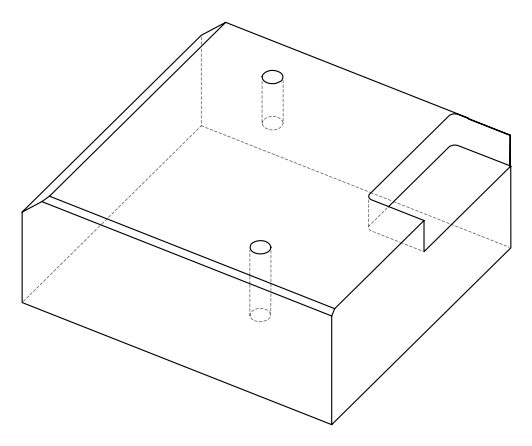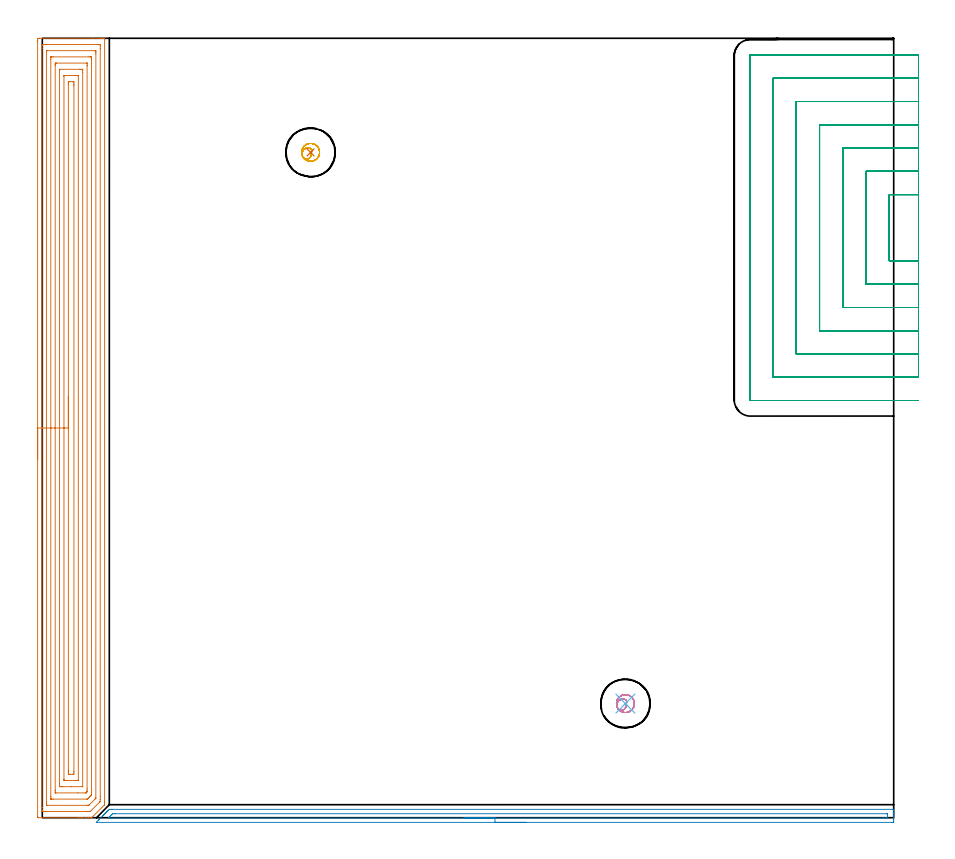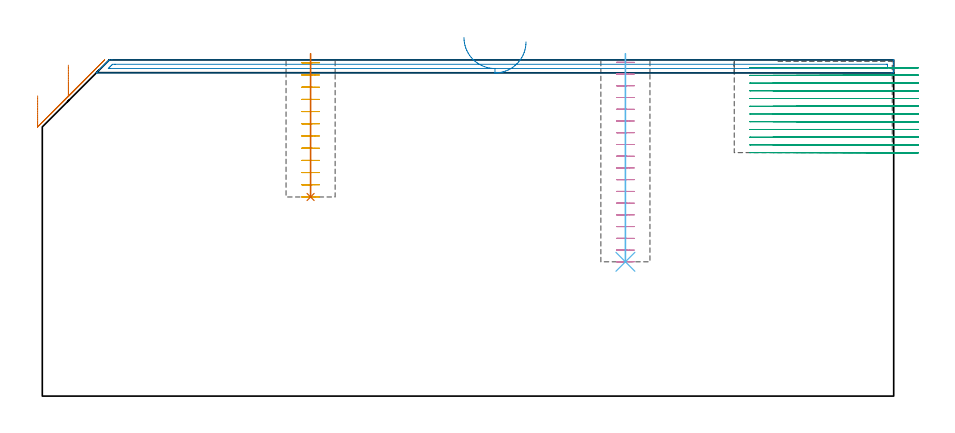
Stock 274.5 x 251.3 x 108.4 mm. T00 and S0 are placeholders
(PLAN: 7 operations, 2 tool changes, 66.7 min)
(1 AREA_MILL | FG_CHAMFER_SURFACE | UGT0205_001 | 16.4 min | 58620 mm3)
(2 AREA_MILL_1 | FG_CHAMFER_SURFACE_1 | UGT0205_001 | 4.25 min | 2247 mm3)
(3 MILL_SLOT | SLOT_PARTIAL_RECTANGULAR | NXT0201_010 | Follow Part, ap 2.5, ae 75% | 42.08 min | 186276 mm3)
(4 MILL_BLIND_HOLE_FROM_SOLID_MATERIAL | STEP1POCKET | NXT0201_010 | Spiral | 2.13 min | 12751 mm3)
(5 MILL_BLIND_HOLE_FROM_SOLID_MATERIAL_1 | STEP1POCKET_1 | NXT0201_010 | Spiral | 1.42 min | 8651 mm3)
(6 BORE_BLIND_HOLE | STEP1POCKET | UGT0332_074 | 0.27 min | 15 mm3)
(7 BORE_BLIND_HOLE_1 | STEP1POCKET_1 | UGT0332_074 | 0.19 min | 8 mm3)
(TOOL UGT0205_001 | Chamfer Mill 20 x 3 x 45 deg. | D20 FL50 Z2)
(TOOL NXT0201_010 | ENDMILL 10mm [2P460-1000-NA 1630] | D10 FL30 Z6)
(TOOL UGT0332_074 | 15.8 mm Rough Boring Bar | D15.8)
(OP 1 AREA_MILL)
G17 G21 G94 G90
T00 M6
G54
G17 G0 G90 X-1.5 Y115.65 S1061 M3
G43 Z118.4 H0
Z96.8
G94 G1 Y115.688 Z95.928 F250.
Y115.802 Z95.064
Y115.991 Z94.212
Y116.253 Z93.38
Y116.587 Z92.574
Y116.99 Z91.8
Y117.458 Z91.064
Y117.99 Z90.372
Y118.579 Z89.729
Y119.222 Z89.14
Y119.914 Z88.609
Y120.65 Z88.14
Y121.424 Z87.737
Y122.23 Z87.403
Y123.062 Z87.141
Y123.914 Z86.952
Y124.778 Z86.838
Y125.65 Z86.8
Y250.362
X-1.499 Y250.685 Z86.801
X-1.494 Y251.249 Z86.804
X-1.492 Y251.292 Z86.806
X-0.932 Y251.3 Z87.365
X16.251 Z104.546
X18.642 Z106.938
X19.312 Z107.612
X19.673 Z107.972
X20.056 Y251.293 Z108.347
X20.097 Y251.29 Z108.388
X20.1 Y251.132 Z108.4
X20.094 Y5.035 Z108.394
X20.088 Y4.271 Z108.388
X20.085 Y4.187 Z108.385
X20.084 Y4.185 Z108.384
X19.977 Y4.075 Z108.275
X16.069 Y0.168 Z104.367
X15.973 Y0.074 Z104.271
X15.906 Y0.01 Z104.203
X15.638 Y0. Z103.938
X14.863 Z103.163
X14.194 Z102.489
X12.969 Z101.266
X12.414 Z100.709
X11.802 Z100.097
X-1.21 Y0.001 Z87.087
X-1.492 Y0.01 Z86.806
X-1.499 Y0.291 Z86.799
Y0.316
X-1.5 Y125.65 Z86.8
X-0.086 Z88.214
Y248.049
X-0.083 Y248.899 Z88.217
X-0.081 Y248.938 Z88.219
X-0.042 Y249.29 Z88.258
X0.45 Y249.298 Z88.75
X0.847 Y249.299 Z89.147
X1.338 Y249.3 Z89.638
X17.753 Y249.299 Z106.053
X18.246 Y249.297 Z106.546
X18.642 Y249.29 Z106.942
X18.68 Y248.899 Z106.98
X18.683 Y248.859 Z106.983
X18.686 Y248.006 Z106.986
Y247.963
X18.679 Y6.866 Z106.979
X18.678 Y5.973 Z106.978
Y5.938
X18.642 Y5.203 Z106.942
X18.584 Y5.138 Z106.884
X18.53 Y5.08 Z106.83
X15.851 Y2.401 Z104.151
X15.461 Y2.022 Z103.761
X15.083 Y2.01 Z103.383
X14.591 Y2.002 Z102.891
X14.194 Y2.001 Z102.494
X13.703 Y2. Z102.003
X0.847 Y2.001 Z89.147
X0.354 Y2.003 Z88.654
X-0.042 Y2.01 Z88.258
X-0.081 Y2.401 Z88.219
X-0.083 Y2.442 Z88.217
X-0.086 Y3.294 Z88.214
Y3.337
Y125.65
X1.328 Z89.628
X1.329 Y247.113 Z89.629
Y247.215
X1.332 Y247.266 Z89.632
X1.335 Y247.284 Z89.635
X1.365 Y247.29 Z89.665
X1.552 Y247.299 Z89.852
X16.863 Y247.3 Z105.163
X17.049 Y247.299 Z105.349
X17.173 Y247.295 Z105.473
X17.265 Y247.289 Z105.565
X17.267 Y247.249 Z105.567
X17.27 Y247.113 Z105.57
X17.271 Y246.703 Z105.571
Y246.22
X17.264 Y6.463 Z105.564
X17.262 Y6.341 Z105.562
X17.258 Y6.283 Z105.558
X17.23 Y6.241 Z105.53
X16.974 Y5.973 Z105.274
X15.135 Y4.135 Z103.435
X15.083 Y4.087 Z103.383
X14.993 Y4.01 Z103.293
X14.907 Y4.005 Z103.207
X14.732 Y4.002 Z103.032
X14.38 Y4. Z102.68
X1.737 Z90.037
X1.551 Y4.001 Z89.851
X1.427 Y4.005 Z89.727
X1.335 Y4.011 Z89.635
X1.332 Y4.051 Z89.632
X1.33 Y4.187 Z89.63
X1.329 Y4.597 Z89.629
X1.328 Y5.08 Z89.628
Y125.65
X2.743 Z91.043
Y244.434
X2.745 Y245.208 Z91.045
X2.747 Y245.261 Z91.047
X2.749 Y245.283 Z91.049
X2.763 Y245.29 Z91.063
X2.869 Y245.294 Z91.169
X3.085 Y245.298 Z91.385
X3.517 Y245.3 Z91.817
X15.083 Z103.383
X15.525 Y245.298 Z103.825
X15.733 Y245.295 Z104.033
X15.836 Y245.29 Z104.136
X15.851 Y245.286 Z104.151
X15.853 Y245.27 Z104.153
X15.855 Y245.231 Z104.155
X15.857 Y244.55 Z104.157
Y244.434
X15.85 Y7.883 Z104.15
X15.849 Y7.76 Z104.149
X15.844 Y7.375 Z104.144
X15.832 Y7.292 Z104.132
X15.781 Y7.237 Z104.081
X15.695 Y7.146 Z103.995
X15.418 Y6.866 Z103.718
X15.251 Y6.699 Z103.551
X15.083 Y6.532 Z103.383
X14.803 Y6.255 Z103.103
X14.598 Y6.055 Z102.898
X14.563 Y6.023 Z102.863
X14.517 Y6.01 Z102.817
X14.167 Y6. Z102.467
X3.517 Z91.817
X3.075 Y6.002 Z91.375
X2.867 Y6.005 Z91.167
X2.764 Y6.01 Z91.064
X2.749 Y6.014 Z91.049
X2.747 Y6.03 Z91.047
X2.745 Y6.068 Z91.045
X2.743 Y6.75 Z91.043
Y6.866
Y125.65
X4.157 Z92.457
X4.158 Y242.647 Z92.458
X4.159 Y242.895 Z92.459
X4.164 Y243.148 Z92.464
X4.169 Y243.29 Z92.469
X4.244 Y243.293 Z92.544
X4.406 Y243.297 Z92.706
X4.646 Y243.3 Z92.946
X14.194 Y243.299 Z102.494
X14.436 Y243.298 Z102.736
X14.44 Y243.293 Z102.74
X14.441 Y243.292 Z102.741
X14.443 Y242.647 Z102.743
Y242.397
X14.437 Y9.302 Z102.737
X14.434 Y8.653 Z102.734
X14.43 Y8.415 Z102.73
X14.427 Y8.337 Z102.727
X14.377 Y8.284 Z102.677
X14.194 Y8.095 Z102.494
X14.125 Y8.031 Z102.425
X14.101 Y8.011 Z102.401
X14.073 Y8.008 Z102.373
X13.952 Y8.002 Z102.252
X11.524 Y8. Z99.824
X4.406 Y8.001 Z92.706
X4.164 Y8.002 Z92.464
X4.16 Y8.007 Z92.46
X4.158 Y8.008 Z92.458
X4.157 Y8.653 Z92.457
Y8.903
Y125.65
X5.571 Z93.871
Y240.861
X5.573 Y241.17 Z93.873
X5.575 Y241.246 Z93.875
X5.578 Y241.282 Z93.878
X5.582 Y241.29 Z93.882
X5.603 Y241.293 Z93.903
X5.75 Y241.299 Z94.05
X11.977 Y241.3 Z100.277
X12.414 Y241.299 Z100.714
X12.87 Y241.297 Z101.17
X13.001 Y241.29 Z101.301
X13.022 Y241.282 Z101.322
X13.024 Y241.238 Z101.324
X13.027 Y241.139 Z101.327
X13.028 Y240.861 Z101.328
X13.029 Y240.244 Z101.329
X13.022 Y10.133 Z101.322
X13.021 Y10.057 Z101.321
X13.018 Y10.02 Z101.318
X13.016 Y10.01 Z101.316
X12.997 Y10.008 Z101.297
X12.85 Y10.002 Z101.15
X9.292 Y10. Z97.592
X6.623 Z94.923
X6.186 Y10.001 Z94.486
X5.73 Y10.003 Z94.03
X5.599 Y10.01 Z93.899
X5.578 Y10.018 Z93.878
X5.576 Y10.062 Z93.876
X5.573 Y10.161 Z93.873
X5.572 Y10.439 Z93.872
X5.571 Y11.056 Z93.871
Y125.65
X6.985 Z95.285
X6.986 Y239.075 Z95.286
X6.987 Y239.164 Z95.287
X6.992 Y239.255 Z95.292
X6.997 Y239.291 Z95.297
X7.02 Y239.294 Z95.32
X7.076 Y239.297 Z95.376
X7.741 Y239.3 Z96.041
X10.635 Z98.935
X11.301 Y239.299 Z99.601
X11.524 Y239.293 Z99.824
X11.593 Y239.29 Z99.893
X11.607 Y239.164 Z99.907
X11.612 Y239.075 Z99.912
X11.614 Y238.985 Z99.914
X11.608 Y12.225 Z99.908
Y12.141
X11.605 Y12.057 Z99.905
X11.601 Y12.01 Z99.901
X11.58 Y12.006 Z99.88
X11.524 Y12.003 Z99.824
X10.859 Y12. Z99.159
X7.965 Z96.265
X7.299 Y12.001 Z95.599
X7.076 Y12.007 Z95.376
X7.007 Y12.01 Z95.307
X6.992 Y12.136 Z95.292
X6.988 Y12.225 Z95.288
X6.986 Y12.315 Z95.286
X6.985 Y125.65 Z95.285
X8.4 Z96.7
Y236.396
X8.401 Y236.851 Z96.701
X8.407 Y237.289 Z96.707
X8.844 Y237.3 Z97.144
X9.734 Z98.034
X10.193 Y237.289 Z98.493
X10.199 Y236.833 Z98.499
X10.2 Y236.396 Z98.5
Y235.939
X10.194 Y14.904 Z98.494
X10.193 Y14.455 Z98.493
X10.187 Y14.011 Z98.487
X9.756 Y14. Z98.056
X8.866 Z97.166
X8.855 Z97.155
X8.407 Y14.011 Z96.707
X8.401 Y14.467 Z96.701
X8.4 Y14.904 Z96.7
Y15.362
Y125.65
Y126.522 Z96.738
Y127.386 Z96.851
Y128.238 Z97.04
Y129.07 Z97.303
Y129.876 Z97.636
Y130.65 Z98.039
Y131.386 Z98.508
Y132.078 Z99.039
Y132.721 Z99.628
Y133.31 Z100.272
Y133.842 Z100.964
Y134.31 Z101.7
Y134.713 Z102.473
Y135.047 Z103.279
Y135.309 Z104.111
Y135.498 Z104.963
Y135.612 Z105.828
Y135.65 Z106.7
G0 Z118.4
M5
M2
(OP 2 AREA_MILL_1)
G17 G21 G94 G90
T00 M6
G54
G17 G0 G90 X155.95 Y-1.5 S1061 M3
G43 Z118.4 H0
Z114.2
G94 G1 X155.912 Z113.329 F250.
X155.798 Z112.464
X155.609 Z111.612
X155.347 Z110.78
X155.013 Z109.974
X154.61 Z109.2
X154.142 Z108.464
X153.611 Z107.772
X153.021 Z107.129
X152.378 Z106.54
X151.686 Z106.009
X150.95 Z105.54
X150.176 Z105.137
X149.37 Z104.803
X148.538 Z104.541
X147.687 Z104.352
X146.822 Z104.238
X145.95 Z104.2
X17.549 Y-1.499 Z104.201
X17.419 Y-1.495 Z104.204
X17.408 Y-1.492 Z104.206
X18.133 Y-0.767 Z104.933
X18.333 Y-0.566 Z105.132
X18.441 Y-0.458 Z105.239
X19.332 Y0.433 Z106.131
X19.497 Y0.6 Z106.295
X19.659 Y0.76 Z106.458
X19.778 Y0.879 Z106.577
X19.935 Y1.037 Z106.732
X20.088 Y1.189 Z106.887
X20.224 Y1.325 Z107.023
X20.372 Y1.474 Z107.17
X20.517 Y1.618 Z107.316
X20.67 Y1.771 Z107.469
X20.809 Y1.911 Z107.607
X20.946 Y2.047 Z107.744
X21.116 Y2.217 Z107.914
X21.247 Y2.349 Z108.045
X21.561 Y2.659 Z108.359
X21.599 Y2.693 Z108.393
X22.453 Y2.7 Z108.4
X274.351
X274.49 Y2.697 Z108.388
X274.497 Y2.585 Z108.277
X274.5 Y2.466 Z108.165
Y1.765 Z107.465
Y1.183 Z106.883
Y0.6 Z106.296
Y0.308 Z106.005
Y-0.274 Z105.422
Y-0.566 Z105.131
X274.495 Y-1.149 Z104.546
X274.49 Y-1.492 Z104.204
X274.26 Y-1.496 Z104.201
X273.905 Y-1.5 Z104.2
X145.95
Y-0.086 Z105.614
X21.955 Y-0.085 Z105.615
X21.561 Y-0.084 Z105.616
X21.364 Y-0.081 Z105.619
X21.284 Y-0.077 Z105.623
X21.319 Y-0.037 Z105.663
X21.371 Y0.018 Z105.718
X21.561 Y0.212 Z105.912
X21.757 Y0.408 Z106.108
X21.95 Y0.6 Z106.3
X22.2 Y0.848 Z106.548
X22.453 Y1.096 Z106.796
X22.651 Y1.28 Z106.98
X23.345 Y1.284 Z106.984
X23.538 Y1.285 Z106.985
X272.122
X272.316 Y1.284 Z106.984
X272.459 Y1.28 Z106.98
X272.487 Y1.279 Z106.979
X272.492 Y1.261 Z106.961
X272.496 Y1.237 Z106.937
X272.499 Y1.104 Z106.804
Y0.106 Z105.806
X272.495 Y0.007 Z105.707
X272.49 Y-0.058 Z105.642
X272.485 Y-0.079 Z105.621
X272.471 Y-0.08 Z105.62
X272.122 Y-0.084 Z105.616
X271.929 Y-0.085 Z105.615
X271.23 Y-0.086 Z105.614
X145.95
X145.079 Z105.652
X144.214 Z105.766
X143.362 Z105.955
X142.53 Z106.217
X141.724 Z106.551
X140.95 Z106.954
X140.214 Z107.423
X139.522 Z107.954
X138.879 Z108.543
X138.29 Z109.186
X137.759 Z109.879
X137.29 Z110.614
X136.887 Z111.388
X136.553 Z112.194
X136.291 Z113.026
X136.102 Z113.878
X135.988 Z114.743
X135.95 Z115.614
G0 Z118.4
M5
M2
(OP 3 MILL_SLOT)
G17 G21 G94 G90
T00 M6
G54
G17 G0 G90 X282.5 Y200.9 S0 M3
G43 Z118.4 H1
Z105.908
G94 G1 X279.5 F250.
X273.1 F500.
Y179.5
X279.5
X282.5 F250.
Y208.4
X279.5
X265.6 F500.
Y172.
X279.5
X282.5 F250.
Y215.9
X279.5
X258.1 F500.
Y164.5
X279.5
X282.5 F250.
Y223.4
X279.5
X250.6 F500.
Y157.
X279.5
X282.5 F250.
Y230.9
X279.5
X243.1 F500.
Y149.5
X279.5
X282.5 F250.
Y238.4
X279.5
X235.6 F500.
Y142.
X279.5
X282.5 F250.
Y245.9
X279.5
X228.3 F500.
G3 X228.1 Y245.7 R0.2
G1 Y134.7
G3 X228.3 Y134.5 R0.2
G1 X279.5
X282.5 F250.
G0 Y200.9 Z103.417
G1 X279.5
X273.1 F500.
Y179.5
X279.5
X282.5 F250.
Y208.4
X279.5
X265.6 F500.
Y172.
X279.5
X282.5 F250.
Y215.9
X279.5
X258.1 F500.
Y164.5
X279.5
X282.5 F250.
Y223.4
X279.5
X250.6 F500.
Y157.
X279.5
X282.5 F250.
Y230.9
X279.5
X243.1 F500.
Y149.5
X279.5
X282.5 F250.
Y238.4
X279.5
X235.6 F500.
Y142.
X279.5
X282.5 F250.
Y245.9
X279.5
X228.3 F500.
G3 X228.1 Y245.7 R0.2
G1 Y134.7
G3 X228.3 Y134.5 R0.2
G1 X279.5
X282.5 F250.
G0 Y200.9 Z100.925
G1 X279.5
X273.1 F500.
Y179.5
X279.5
X282.5 F250.
Y208.4
X279.5
X265.6 F500.
Y172.
X279.5
X282.5 F250.
Y215.9
X279.5
X258.1 F500.
Y164.5
X279.5
X282.5 F250.
Y223.4
X279.5
X250.6 F500.
Y157.
X279.5
X282.5 F250.
Y230.9
X279.5
X243.1 F500.
Y149.5
X279.5
X282.5 F250.
Y238.4
X279.5
X235.6 F500.
Y142.
X279.5
X282.5 F250.
Y245.9
X279.5
X228.3 F500.
G3 X228.1 Y245.7 R0.2
G1 Y134.7
G3 X228.3 Y134.5 R0.2
G1 X279.5
X282.5 F250.
G0 Y200.9 Z98.433
G1 X279.5
X273.1 F500.
Y179.5
X279.5
X282.5 F250.
Y208.4
X279.5
X265.6 F500.
Y172.
X279.5
X282.5 F250.
Y215.9
X279.5
X258.1 F500.
Y164.5
X279.5
X282.5 F250.
Y223.4
X279.5
X250.6 F500.
Y157.
X279.5
X282.5 F250.
Y230.9
X279.5
X243.1 F500.
Y149.5
X279.5
X282.5 F250.
Y238.4
X279.5
X235.6 F500.
Y142.
X279.5
X282.5 F250.
Y245.9
X279.5
X228.3 F500.
G3 X228.1 Y245.7 R0.2
G1 Y134.7
G3 X228.3 Y134.5 R0.2
G1 X279.5
X282.5 F250.
G0 Y200.9 Z95.942
G1 X279.5
X273.1 F500.
Y179.5
X279.5
X282.5 F250.
Y208.4
X279.5
X265.6 F500.
Y172.
X279.5
X282.5 F250.
Y215.9
X279.5
X258.1 F500.
Y164.5
X279.5
X282.5 F250.
Y223.4
X279.5
X250.6 F500.
Y157.
X279.5
X282.5 F250.
Y230.9
X279.5
X243.1 F500.
Y149.5
X279.5
X282.5 F250.
Y238.4
X279.5
X235.6 F500.
Y142.
X279.5
X282.5 F250.
Y245.9
X279.5
X228.3 F500.
G3 X228.1 Y245.7 R0.2
G1 Y134.7
G3 X228.3 Y134.5 R0.2
G1 X279.5
X282.5 F250.
G0 Y200.9 Z93.45
G1 X279.5
X273.1 F500.
Y179.5
X279.5
X282.5 F250.
Y208.4
X279.5
X265.6 F500.
Y172.
X279.5
X282.5 F250.
Y215.9
X279.5
X258.1 F500.
Y164.5
X279.5
X282.5 F250.
Y223.4
X279.5
X250.6 F500.
Y157.
X279.5
X282.5 F250.
Y230.9
X279.5
X243.1 F500.
Y149.5
X279.5
X282.5 F250.
Y238.4
X279.5
X235.6 F500.
Y142.
X279.5
X282.5 F250.
Y245.9
X279.5
X228.3 F500.
G3 X228.1 Y245.7 R0.2
G1 Y134.7
G3 X228.3 Y134.5 R0.2
G1 X279.5
X282.5 F250.
G0 Y200.9 Z90.958
G1 X279.5
X273.1 F500.
Y179.5
X279.5
X282.5 F250.
Y208.4
X279.5
X265.6 F500.
Y172.
X279.5
X282.5 F250.
Y215.9
X279.5
X258.1 F500.
Y164.5
X279.5
X282.5 F250.
Y223.4
X279.5
X250.6 F500.
Y157.
X279.5
X282.5 F250.
Y230.9
X279.5
X243.1 F500.
Y149.5
X279.5
X282.5 F250.
Y238.4
X279.5
X235.6 F500.
Y142.
X279.5
X282.5 F250.
Y245.9
X279.5
X228.3 F500.
G3 X228.1 Y245.7 R0.2
G1 Y134.7
G3 X228.3 Y134.5 R0.2
G1 X279.5
X282.5 F250.
G0 Y200.9 Z88.467
G1 X279.5
X273.1 F500.
Y179.5
X279.5
X282.5 F250.
Y208.4
X279.5
X265.6 F500.
Y172.
X279.5
X282.5 F250.
Y215.9
X279.5
X258.1 F500.
Y164.5
X279.5
X282.5 F250.
Y223.4
X279.5
X250.6 F500.
Y157.
X279.5
X282.5 F250.
Y230.9
X279.5
X243.1 F500.
Y149.5
X279.5
X282.5 F250.
Y238.4
X279.5
X235.6 F500.
Y142.
X279.5
X282.5 F250.
Y245.9
X279.5
X228.3 F500.
G3 X228.1 Y245.7 R0.2
G1 Y134.7
G3 X228.3 Y134.5 R0.2
G1 X279.5
X282.5 F250.
G0 Y200.9 Z85.975
G1 X279.5
X273.1 F500.
Y179.5
X279.5
X282.5 F250.
Y208.4
X279.5
X265.6 F500.
Y172.
X279.5
X282.5 F250.
Y215.9
X279.5
X258.1 F500.
Y164.5
X279.5
X282.5 F250.
Y223.4
X279.5
X250.6 F500.
Y157.
X279.5
X282.5 F250.
Y230.9
X279.5
X243.1 F500.
Y149.5
X279.5
X282.5 F250.
Y238.4
X279.5
X235.6 F500.
Y142.
X279.5
X282.5 F250.
Y245.9
X279.5
X228.3 F500.
G3 X228.1 Y245.7 R0.2
G1 Y134.7
G3 X228.3 Y134.5 R0.2
G1 X279.5
X282.5 F250.
G0 Y200.9 Z83.483
G1 X279.5
X273.1 F500.
Y179.5
X279.5
X282.5 F250.
Y208.4
X279.5
X265.6 F500.
Y172.
X279.5
X282.5 F250.
Y215.9
X279.5
X258.1 F500.
Y164.5
X279.5
X282.5 F250.
Y223.4
X279.5
X250.6 F500.
Y157.
X279.5
X282.5 F250.
Y230.9
X279.5
X243.1 F500.
Y149.5
X279.5
X282.5 F250.
Y238.4
X279.5
X235.6 F500.
Y142.
X279.5
X282.5 F250.
Y245.9
X279.5
X228.3 F500.
G3 X228.1 Y245.7 R0.2
G1 Y134.7
G3 X228.3 Y134.5 R0.2
G1 X279.5
X282.5 F250.
G0 Y200.9 Z80.992
G1 X279.5
X273.1 F500.
Y179.5
X279.5
X282.5 F250.
Y208.4
X279.5
X265.6 F500.
Y172.
X279.5
X282.5 F250.
Y215.9
X279.5
X258.1 F500.
Y164.5
X279.5
X282.5 F250.
Y223.4
X279.5
X250.6 F500.
Y157.
X279.5
X282.5 F250.
Y230.9
X279.5
X243.1 F500.
Y149.5
X279.5
X282.5 F250.
Y238.4
X279.5
X235.6 F500.
Y142.
X279.5
X282.5 F250.
Y245.9
X279.5
X228.3 F500.
G3 X228.1 Y245.7 R0.2
G1 Y134.7
G3 X228.3 Y134.5 R0.2
G1 X279.5
X282.5 F250.
G0 Y200.9 Z78.5
G1 X279.5
X273.1 F500.
Y179.5
X279.5
X282.5 F250.
Y208.4
X279.5
X265.6 F500.
Y172.
X279.5
X282.5 F250.
Y215.9
X279.5
X258.1 F500.
Y164.5
X279.5
X282.5 F250.
Y223.4
X279.5
X250.6 F500.
Y157.
X279.5
X282.5 F250.
Y230.9
X279.5
X243.1 F500.
Y149.5
X279.5
X282.5 F250.
Y238.4
X279.5
X235.6 F500.
Y142.
X279.5
X282.5 F250.
Y245.9
X279.5
X228.3 F500.
G3 X228.1 Y245.7 R0.2
G1 Y134.7
G3 X228.3 Y134.5 R0.2
G1 X279.5
X282.5 F250.
G0 Z118.4
M5
M2
(OP 4 MILL_BLIND_HOLE_FROM_SOLID_MATERIAL)
G17 G21 G94 G90
T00 M6
G54
G17 G0 G90 X188. Y36.8 S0 M3
G43 Z118.4 H1
Z107.617
G94 G3 X188.456 Y37.388 R0.471 F250.
X187.639 Y38.204 R1.134
X185.627 Y37.516 R1.941
X185.459 Y35.403 R1.928
X189.397 Y34.259 R2.9
X185.459 Y35.403 R-2.9
X187.428 Y34.831 R1.45
X188. Y36.8 R1.45
G0 Z103.833
G3 X188.456 Y37.388 R0.471
X187.639 Y38.204 R1.134
X185.627 Y37.516 R1.941
X185.459 Y35.403 R1.928
X189.397 Y34.259 R2.9
X185.459 Y35.403 R-2.9
X187.428 Y34.831 R1.45
X188. Y36.8 R1.45
G0 Z100.05
G3 X188.456 Y37.388 R0.471
X187.639 Y38.204 R1.134
X185.627 Y37.516 R1.941
X185.459 Y35.403 R1.928
X189.397 Y34.259 R2.9
X185.459 Y35.403 R-2.9
X187.428 Y34.831 R1.45
X188. Y36.8 R1.45
G0 Z96.267
G3 X188.456 Y37.388 R0.471
X187.639 Y38.204 R1.134
X185.627 Y37.516 R1.941
X185.459 Y35.403 R1.928
X189.397 Y34.259 R2.9
X185.459 Y35.403 R-2.9
X187.428 Y34.831 R1.45
X188. Y36.8 R1.45
G0 Z92.483
G3 X188.456 Y37.388 R0.471
X187.639 Y38.204 R1.134
X185.627 Y37.516 R1.941
X185.459 Y35.403 R1.928
X189.397 Y34.259 R2.9
X185.459 Y35.403 R-2.9
X187.428 Y34.831 R1.45
X188. Y36.8 R1.45
G0 Z88.7
G3 X188.456 Y37.388 R0.471
X187.639 Y38.204 R1.134
X185.627 Y37.516 R1.941
X185.459 Y35.403 R1.928
X189.397 Y34.259 R2.9
X185.459 Y35.403 R-2.9
X187.428 Y34.831 R1.45
X188. Y36.8 R1.45
G0 Z84.917
G3 X188.456 Y37.388 R0.471
X187.639 Y38.204 R1.134
X185.627 Y37.516 R1.941
X185.459 Y35.403 R1.928
X189.397 Y34.259 R2.9
X185.459 Y35.403 R-2.9
X187.428 Y34.831 R1.45
X188. Y36.8 R1.45
G0 Z81.133
G3 X188.456 Y37.388 R0.471
X187.639 Y38.204 R1.134
X185.627 Y37.516 R1.941
X185.459 Y35.403 R1.928
X189.397 Y34.259 R2.9
X185.459 Y35.403 R-2.9
X187.428 Y34.831 R1.45
X188. Y36.8 R1.45
G0 Z77.35
G3 X188.456 Y37.388 R0.471
X187.639 Y38.204 R1.134
X185.627 Y37.516 R1.941
X185.459 Y35.403 R1.928
X189.397 Y34.259 R2.9
X185.459 Y35.403 R-2.9
X187.428 Y34.831 R1.45
X188. Y36.8 R1.45
G0 Z73.567
G3 X188.456 Y37.388 R0.471
X187.639 Y38.204 R1.134
X185.627 Y37.516 R1.941
X185.459 Y35.403 R1.928
X189.397 Y34.259 R2.9
X185.459 Y35.403 R-2.9
X187.428 Y34.831 R1.45
X188. Y36.8 R1.45
G0 Z69.783
G3 X188.456 Y37.388 R0.471
X187.639 Y38.204 R1.134
X185.627 Y37.516 R1.941
X185.459 Y35.403 R1.928
X189.397 Y34.259 R2.9
X185.459 Y35.403 R-2.9
X187.428 Y34.831 R1.45
X188. Y36.8 R1.45
G0 Z66.
G3 X188.456 Y37.388 R0.471
X187.639 Y38.204 R1.134
X185.627 Y37.516 R1.941
X185.459 Y35.403 R1.928
X189.397 Y34.259 R2.9
X185.459 Y35.403 R-2.9
X187.428 Y34.831 R1.45
X188. Y36.8 R1.45
G0 Z62.217
G3 X188.456 Y37.388 R0.471
X187.639 Y38.204 R1.134
X185.627 Y37.516 R1.941
X185.459 Y35.403 R1.928
X189.397 Y34.259 R2.9
X185.459 Y35.403 R-2.9
X187.428 Y34.831 R1.45
X188. Y36.8 R1.45
G0 Z58.433
G3 X188.456 Y37.388 R0.471
X187.639 Y38.204 R1.134
X185.627 Y37.516 R1.941
X185.459 Y35.403 R1.928
X189.397 Y34.259 R2.9
X185.459 Y35.403 R-2.9
X187.428 Y34.831 R1.45
X188. Y36.8 R1.45
G0 Z54.65
G3 X188.456 Y37.388 R0.471
X187.639 Y38.204 R1.134
X185.627 Y37.516 R1.941
X185.459 Y35.403 R1.928
X189.397 Y34.259 R2.9
X185.459 Y35.403 R-2.9
X187.428 Y34.831 R1.45
X188. Y36.8 R1.45
G0 Z50.867
G3 X188.456 Y37.388 R0.471
X187.639 Y38.204 R1.134
X185.627 Y37.516 R1.941
X185.459 Y35.403 R1.928
X189.397 Y34.259 R2.9
X185.459 Y35.403 R-2.9
X187.428 Y34.831 R1.45
X188. Y36.8 R1.45
G0 Z47.083
G3 X188.456 Y37.388 R0.471
X187.639 Y38.204 R1.134
X185.627 Y37.516 R1.941
X185.459 Y35.403 R1.928
X189.397 Y34.259 R2.9
X185.459 Y35.403 R-2.9
X187.428 Y34.831 R1.45
X188. Y36.8 R1.45
G0 Z43.3
G3 X188.456 Y37.388 R0.471
X187.639 Y38.204 R1.134
X185.627 Y37.516 R1.941
X185.459 Y35.403 R1.928
X189.397 Y34.259 R2.9
X185.459 Y35.403 R-2.9
X187.428 Y34.831 R1.45
X188. Y36.8 R1.45
G0 Z118.4
M5
M2
(OP 5 MILL_BLIND_HOLE_FROM_SOLID_MATERIAL_1)
G17 G21 G94 G90
T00 M6
G54
G17 G0 G90 X86.5 Y214.5 S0 M3
G43 Z118.4 H1
Z107.467
G94 G3 X86.956 Y215.088 R0.471 F250.
X86.139 Y215.904 R1.134
X84.127 Y215.216 R1.941
X83.959 Y213.103 R1.928
X87.897 Y211.959 R2.9
X83.959 Y213.103 R-2.9
X85.928 Y212.531 R1.45
X86.5 Y214.5 R1.45
G0 Z103.533
G3 X86.956 Y215.088 R0.471
X86.139 Y215.904 R1.134
X84.127 Y215.216 R1.941
X83.959 Y213.103 R1.928
X87.897 Y211.959 R2.9
X83.959 Y213.103 R-2.9
X85.928 Y212.531 R1.45
X86.5 Y214.5 R1.45
G0 Z99.6
G3 X86.956 Y215.088 R0.471
X86.139 Y215.904 R1.134
X84.127 Y215.216 R1.941
X83.959 Y213.103 R1.928
X87.897 Y211.959 R2.9
X83.959 Y213.103 R-2.9
X85.928 Y212.531 R1.45
X86.5 Y214.5 R1.45
G0 Z95.667
G3 X86.956 Y215.088 R0.471
X86.139 Y215.904 R1.134
X84.127 Y215.216 R1.941
X83.959 Y213.103 R1.928
X87.897 Y211.959 R2.9
X83.959 Y213.103 R-2.9
X85.928 Y212.531 R1.45
X86.5 Y214.5 R1.45
G0 Z91.733
G3 X86.956 Y215.088 R0.471
X86.139 Y215.904 R1.134
X84.127 Y215.216 R1.941
X83.959 Y213.103 R1.928
X87.897 Y211.959 R2.9
X83.959 Y213.103 R-2.9
X85.928 Y212.531 R1.45
X86.5 Y214.5 R1.45
G0 Z87.8
G3 X86.956 Y215.088 R0.471
X86.139 Y215.904 R1.134
X84.127 Y215.216 R1.941
X83.959 Y213.103 R1.928
X87.897 Y211.959 R2.9
X83.959 Y213.103 R-2.9
X85.928 Y212.531 R1.45
X86.5 Y214.5 R1.45
G0 Z83.867
G3 X86.956 Y215.088 R0.471
X86.139 Y215.904 R1.134
X84.127 Y215.216 R1.941
X83.959 Y213.103 R1.928
X87.897 Y211.959 R2.9
X83.959 Y213.103 R-2.9
X85.928 Y212.531 R1.45
X86.5 Y214.5 R1.45
G0 Z79.933
G3 X86.956 Y215.088 R0.471
X86.139 Y215.904 R1.134
X84.127 Y215.216 R1.941
X83.959 Y213.103 R1.928
X87.897 Y211.959 R2.9
X83.959 Y213.103 R-2.9
X85.928 Y212.531 R1.45
X86.5 Y214.5 R1.45
G0 Z76.
G3 X86.956 Y215.088 R0.471
X86.139 Y215.904 R1.134
X84.127 Y215.216 R1.941
X83.959 Y213.103 R1.928
X87.897 Y211.959 R2.9
X83.959 Y213.103 R-2.9
X85.928 Y212.531 R1.45
X86.5 Y214.5 R1.45
G0 Z72.067
G3 X86.956 Y215.088 R0.471
X86.139 Y215.904 R1.134
X84.127 Y215.216 R1.941
X83.959 Y213.103 R1.928
X87.897 Y211.959 R2.9
X83.959 Y213.103 R-2.9
X85.928 Y212.531 R1.45
X86.5 Y214.5 R1.45
G0 Z68.133
G3 X86.956 Y215.088 R0.471
X86.139 Y215.904 R1.134
X84.127 Y215.216 R1.941
X83.959 Y213.103 R1.928
X87.897 Y211.959 R2.9
X83.959 Y213.103 R-2.9
X85.928 Y212.531 R1.45
X86.5 Y214.5 R1.45
G0 Z64.2
G3 X86.956 Y215.088 R0.471
X86.139 Y215.904 R1.134
X84.127 Y215.216 R1.941
X83.959 Y213.103 R1.928
X87.897 Y211.959 R2.9
X83.959 Y213.103 R-2.9
X85.928 Y212.531 R1.45
X86.5 Y214.5 R1.45
G0 Z118.4
M5
M2
(OP 6 BORE_BLIND_HOLE)
G17 G21 G94 G90
T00 M6
G54
G17 G0 G90 X188. Y36.8 S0 M3
G43 Z118.4 H0
G94 G85 G98 Z43.3 F250. R110.4
G80
M5
M2
(OP 7 BORE_BLIND_HOLE_1)
G17 G21 G94 G90
T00 M6
G54
G17 G0 G90 X86.5 Y214.5 S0 M3
G43 Z118.4 H0
G94 G85 G98 Z64.2 F250. R110.4
G80
M5
M2
